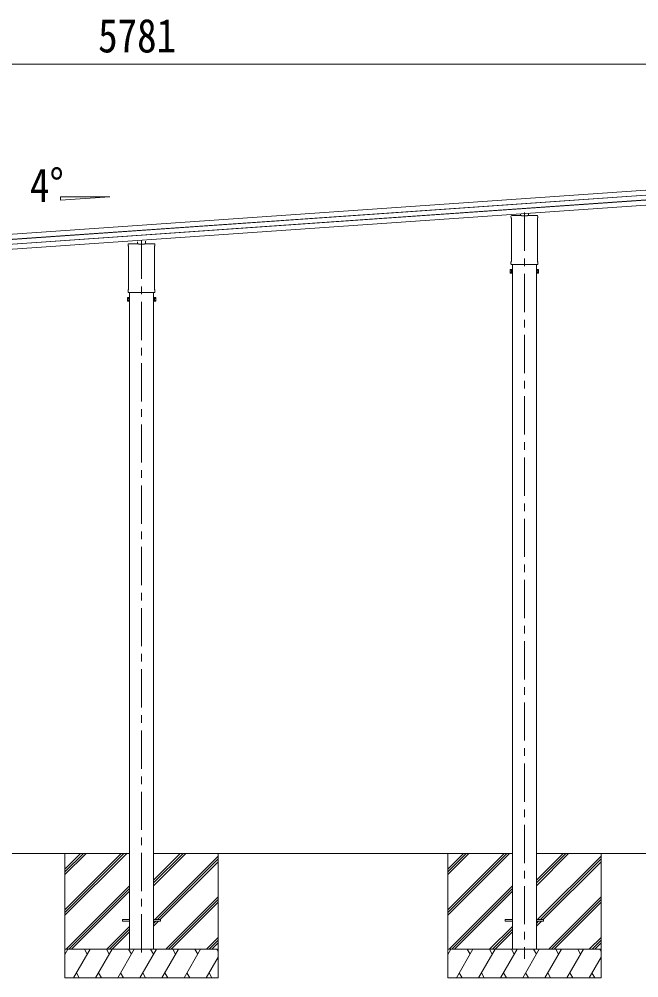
# Model space of a CAD drawing. Units: millimetres at full size, sheet at 1:40; details may follow other scales. Extents: x -11243 to 11243, y -7760 to 7760.
# Drawn here: x 4134 to 7370, y -5147 to -136 of the extents above; entities that cross this region are included whole.
import ezdxf
from ezdxf.enums import TextEntityAlignment as Align

# ---------------------------------------------------------------- set-up
doc = ezdxf.new("R2010")
doc.units = ezdxf.units.MM
doc.header["$LTSCALE"] = 40
doc.linetypes.add('CHAIN1', pattern=[8, 5, -1, 1, -1])
doc.layers.add('0-3_ELV2', color=7, linetype='Continuous', lineweight=9)
doc.layers.add('0-6_OTH_LINE', color=6, linetype='Continuous', lineweight=9)
doc.styles.add('ＭＳ ゴシック', font='')
doc.styles.get('ＭＳ ゴシック').set_extended_font_data('MS Gothic')

msp = doc.modelspace()

# ---------------------------------------------------------------- linework, layer by layer
at = {"layer": '0-3_ELV2', "color": 4}
for p, q in [((1960.21, -1410.25), (7574.91, -1017.64)), ((1962.02, -1436.16), (7576.72, -1043.54)), ((1962.12, -1437.55), (7576.82, -1044.93)), ((1963.74, -1460.77), (7578.44, -1068.16)), ((1963.84, -1462.19), (7578.54, -1069.57)), ((1965.65, -1488.06), (7580.35, -1095.45)), ((4348.94, -1064.57), (4606.95, -1064.57)), ((4348.94, -1082.62), (4606.95, -1064.57)), ((4348.94, -1064.57), (4348.94, -1082.62)), ((6793.93, -1162.93), (6793.93, -1150.15)), ((6702.68, -1171.93), (6702.68, -1167.18)), ((6704.47, -1175.39), (6704.47, -1175.39)), ((6704.68, -1175.8), (6704.68, -1402.56)), ((6706.93, -1162.93), (6756.93, -1162.93)), ((6751.93, -1162.93), (6751.93, -1153.08)), ((6757.43, -1164.93), (6757.43, -1163.43)), ((6788.43, -1164.93), (6757.43, -1164.93)), ((6788.43, -1163.43), (6788.43, -1164.93)), ((6788.93, -1162.93), (6838.93, -1162.93)), ((6841.18, -1402.56), (6841.18, -1175.8)), ((6841.39, -1175.39), (6841.4, -1175.39)), ((6843.18, -1167.18), (6843.18, -1171.93)), ((4751.93, -1310.07), (4751.93, -1300.22)), ((4793.93, -1310.07), (4793.93, -1297.29)), ((4702.68, -1319.07), (4702.68, -1314.32)), ((4704.47, -1322.53), (4704.47, -1322.54)), ((4704.68, -1322.94), (4704.68, -1549.7)), ((4706.93, -1310.07), (4756.93, -1310.07)), ((4757.43, -1312.07), (4757.43, -1310.57)), ((4788.43, -1312.07), (4757.43, -1312.07)), ((4788.43, -1310.57), (4788.43, -1312.07)), ((4788.93, -1310.07), (4838.93, -1310.07)), ((4841.18, -1549.7), (4841.18, -1322.94)), ((4841.39, -1322.54), (4841.39, -1322.53)), ((4843.18, -1314.32), (4843.18, -1319.07)), ((6698.93, -1445.33), (6699.69, -1444.01)), ((6698.93, -1445.33), (6698.93, -1462.33)), ((6705.93, -1444.01), (6699.69, -1444.01)), ((6705.93, -1448.92), (6699.69, -1448.92)), ((6702.68, -1414.43), (6702.68, -1406.43)), ((6704.38, -1417.83), (6704.38, -1417.83)), ((6704.47, -1402.96), (6704.47, -1402.96)), ((6704.68, -1417.93), (6704.67, -1417.93)), ((6704.68, -1417.93), (6841.18, -1417.93)), ((6705.93, -1463.64), (6705.93, -1444.01)), ((6705.93, -1444.63), (6708.43, -1444.63)), ((6710.43, -1417.93), (6710.43, -4996.83)), ((6835.43, -1417.93), (6835.43, -4996.83)), ((6839.93, -1444.63), (6837.43, -1444.63)), ((6839.93, -1463.64), (6839.93, -1444.01)), ((6839.93, -1444.01), (6846.18, -1444.01)), ((6839.93, -1448.92), (6846.18, -1448.92)), ((6841.2, -1417.93), (6841.18, -1417.93)), ((6841.4, -1402.96), (6841.39, -1402.96)), ((6843.18, -1406.43), (6843.18, -1414.43)), ((6846.93, -1445.33), (6846.18, -1444.01)), ((6846.93, -1445.33), (6846.93, -1462.33)), ((6698.93, -1462.33), (6699.69, -1463.64)), ((6705.93, -1458.74), (6699.69, -1458.74)), ((6705.93, -1463.64), (6699.69, -1463.64)), ((6708.43, -1463.03), (6705.93, -1463.03)), ((6835.43, -1464.33), (6837.43, -1464.33)), ((6837.43, -1463.03), (6839.93, -1463.03)), ((6839.93, -1458.74), (6846.18, -1458.74)), ((6839.93, -1463.64), (6846.18, -1463.64)), ((6846.93, -1462.33), (6846.18, -1463.64)), ((4704.47, -1550.1), (4704.47, -1550.1)), ((4841.39, -1550.1), (4841.39, -1550.1)), ((4698.93, -1592.47), (4699.69, -1591.15)), ((4698.93, -1592.47), (4698.93, -1609.47)), ((4705.93, -1591.15), (4699.69, -1591.15)), ((4705.93, -1596.06), (4699.69, -1596.06)), ((4702.68, -1561.57), (4702.68, -1553.57)), ((4704.38, -1564.97), (4704.38, -1564.97)), ((4704.68, -1565.07), (4704.66, -1565.07)), ((4704.68, -1565.07), (4841.18, -1565.07)), ((4705.93, -1610.78), (4705.93, -1591.15)), ((4705.93, -1591.77), (4708.43, -1591.77)), ((4710.43, -1565.07), (4710.43, -4996.83)), ((4835.43, -1565.07), (4835.43, -4996.83)), ((4839.93, -1591.77), (4837.43, -1591.77)), ((4839.93, -1610.78), (4839.93, -1591.15)), ((4839.93, -1591.15), (4846.17, -1591.15)), ((4839.93, -1596.06), (4846.17, -1596.06)), ((4841.2, -1565.07), (4841.18, -1565.07)), ((4843.18, -1553.57), (4843.18, -1561.57)), ((4846.93, -1592.47), (4846.17, -1591.15)), ((4846.93, -1592.47), (4846.93, -1609.47)), ((4698.93, -1609.47), (4699.69, -1610.78)), ((4705.93, -1605.88), (4699.69, -1605.88)), ((4705.93, -1610.78), (4699.69, -1610.78)), ((4708.43, -1610.17), (4705.93, -1610.17)), ((4835.43, -1611.47), (4837.43, -1611.47)), ((4837.43, -1610.17), (4839.93, -1610.17)), ((4839.93, -1605.88), (4846.17, -1605.88)), ((4839.93, -1610.78), (4846.17, -1610.78)), ((4846.93, -1609.47), (4846.17, -1610.78)), ((4672.93, -4842.33), (4710.43, -4842.33)), ((4672.93, -4842.33), (4672.93, -4851.33)), ((4672.93, -4851.33), (4710.43, -4851.33)), ((4835.43, -4842.33), (4872.93, -4842.33)), ((4835.43, -4851.33), (4872.93, -4851.33)), ((4872.93, -4842.33), (4872.93, -4851.33)), ((6672.93, -4842.33), (6710.43, -4842.33)), ((6672.93, -4842.33), (6672.93, -4851.33)), ((6672.93, -4851.33), (6710.43, -4851.33)), ((6835.43, -4842.33), (6872.93, -4842.33)), ((6835.43, -4851.33), (6872.93, -4851.33)), ((6872.93, -4842.33), (6872.93, -4851.33))]:
    msp.add_line(p, q, dxfattribs=at)
at = {"layer": '0-3_ELV2', "color": 5, "linetype": 'CHAIN1'}
for p, q in [((6772.93, -1147), (6772.93, -5047.44)), ((4772.93, -1294.14), (4772.93, -5047.44))]:
    msp.add_line(p, q, dxfattribs=at)
at = {"layer": '0-3_ELV2'}
for p, q in [((2835.43, -4496.83), (4710.43, -4496.83)), ((4372.93, -4496.83), (4372.93, -5146.83)), ((4372.93, -4791.01), (4667.11, -4496.83)), ((4372.93, -4805.15), (4681.25, -4496.83)), ((4372.93, -4819.29), (4695.4, -4496.83)), ((4372.93, -4607.16), (4483.26, -4496.83)), ((4372.93, -4593.02), (4469.12, -4496.83)), ((4372.93, -4578.88), (4454.98, -4496.83)), ((4835.43, -4665.16), (5003.76, -4496.83)), ((4835.43, -4651.02), (4989.62, -4496.83)), ((4835.43, -4636.87), (4975.48, -4496.83)), ((4835.43, -4496.83), (6710.43, -4496.83)), ((5172.93, -4496.83), (5172.93, -5146.83)), ((6372.93, -4496.83), (6372.93, -5146.83)), ((6372.93, -4791.01), (6667.11, -4496.83)), ((6372.93, -4805.15), (6681.26, -4496.83)), ((6372.93, -4819.29), (6695.4, -4496.83)), ((6372.93, -4607.16), (6483.27, -4496.83)), ((6372.93, -4593.02), (6469.12, -4496.83)), ((6372.93, -4578.88), (6454.98, -4496.83)), ((6835.43, -4665.16), (7003.77, -4496.83)), ((6835.43, -4651.02), (6989.62, -4496.83)), ((6835.43, -4636.87), (6975.48, -4496.83)), ((6835.43, -4496.83), (7636.93, -4496.83)), ((7172.93, -4496.83), (7172.93, -5146.83)), ((4842.11, -4842.33), (5172.93, -4511.51)), ((4856.25, -4842.33), (5172.93, -4525.65)), ((4870.39, -4842.33), (5172.93, -4539.79)), ((6842.11, -4842.33), (7172.93, -4511.51)), ((6856.25, -4842.33), (7172.93, -4525.65)), ((6870.4, -4842.33), (7172.93, -4539.79)), ((4379.24, -4996.83), (4710.43, -4665.64)), ((4393.38, -4996.83), (4710.43, -4679.78)), ((4407.53, -4996.83), (4710.43, -4693.92)), ((6379.24, -4996.83), (6710.43, -4665.64)), ((6393.38, -4996.83), (6710.43, -4679.78)), ((6407.53, -4996.83), (6710.43, -4693.92)), ((4899.74, -4996.83), (5172.93, -4723.64)), ((4913.88, -4996.83), (5172.93, -4737.78)), ((4928.03, -4996.83), (5172.93, -4751.92)), ((6899.74, -4996.83), (7172.93, -4723.64)), ((6913.88, -4996.83), (7172.93, -4737.78)), ((6928.03, -4996.83), (7172.93, -4751.92)), ((4835.43, -4877.29), (4861.39, -4851.33)), ((4835.43, -4863.15), (4847.25, -4851.33)), ((6835.43, -4877.29), (6861.4, -4851.33)), ((6835.43, -4863.15), (6847.25, -4851.33)), ((4710.43, -4877.77), (4591.37, -4996.83)), ((4605.52, -4996.83), (4710.43, -4891.91)), ((4619.66, -4996.83), (4710.43, -4906.05)), ((6710.43, -4877.77), (6591.38, -4996.83)), ((6605.52, -4996.83), (6710.43, -4891.91)), ((6619.66, -4996.83), (6710.43, -4906.05)), ((5111.87, -4996.83), (5172.93, -4935.77)), ((5126.02, -4996.83), (5172.93, -4949.91)), ((7111.88, -4996.83), (7172.93, -4935.77)), ((7126.02, -4996.83), (7172.93, -4949.91)), ((5172.93, -4996.83), (4372.93, -4996.83)), ((4372.93, -5024.33), (4388.81, -4996.83)), ((4417.68, -5146.83), (4504.28, -4996.83)), ((4489.28, -5022.81), (4474.28, -4996.83)), ((4533.15, -5146.83), (4619.75, -4996.83)), ((4604.75, -5022.81), (4589.75, -4996.83)), ((4648.62, -5146.83), (4735.22, -4996.83)), ((4720.22, -5022.81), (4705.22, -4996.83)), ((4764.09, -5146.83), (4850.69, -4996.83)), ((4835.69, -5022.81), (4820.69, -4996.83)), ((4879.56, -5146.83), (4966.16, -4996.83)), ((4951.16, -5022.81), (4936.16, -4996.83)), ((4995.03, -5146.83), (5081.63, -4996.83)), ((5051.63, -4996.83), (5066.63, -5022.81)), ((5140.16, -4996.83), (5172.93, -4964.05)), ((5167.1, -4996.83), (5172.93, -5006.93)), ((7172.93, -4996.83), (6372.93, -4996.83)), ((6372.93, -5024.33), (6388.81, -4996.83)), ((6417.68, -5146.83), (6504.28, -4996.83)), ((6489.28, -5022.81), (6474.28, -4996.83)), ((6533.15, -5146.83), (6619.75, -4996.83)), ((6604.75, -5022.81), (6589.75, -4996.83)), ((6648.62, -5146.83), (6735.22, -4996.83)), ((6720.22, -5022.81), (6705.22, -4996.83)), ((6764.09, -5146.83), (6850.69, -4996.83)), ((6835.69, -5022.81), (6820.69, -4996.83)), ((6879.56, -5146.83), (6966.16, -4996.83)), ((6951.16, -5022.81), (6936.16, -4996.83)), ((6995.03, -5146.83), (7081.63, -4996.83)), ((7051.63, -4996.83), (7066.63, -5022.81)), ((7140.16, -4996.83), (7172.93, -4964.05)), ((7167.1, -4996.83), (7172.93, -5006.93)), ((5110.5, -5146.83), (5172.93, -5038.69)), ((7110.5, -5146.83), (7172.93, -5038.69)), ((4372.93, -5146.83), (5172.93, -5146.83)), ((4432.68, -5120.85), (4447.68, -5146.83)), ((4548.15, -5120.85), (4563.15, -5146.83)), ((4663.62, -5120.85), (4678.62, -5146.83)), ((4779.09, -5120.85), (4794.09, -5146.83)), ((4894.56, -5120.85), (4909.56, -5146.83)), ((5010.03, -5120.85), (5025.03, -5146.83)), ((5125.5, -5120.85), (5140.5, -5146.83)), ((6372.93, -5146.83), (7172.93, -5146.83)), ((6432.68, -5120.85), (6447.68, -5146.83)), ((6548.15, -5120.85), (6563.15, -5146.83)), ((6663.62, -5120.85), (6678.62, -5146.83)), ((6779.09, -5120.85), (6794.09, -5146.83)), ((6894.56, -5120.85), (6909.56, -5146.83)), ((7010.03, -5120.85), (7025.03, -5146.83)), ((7125.5, -5120.85), (7140.5, -5146.83))]:
    msp.add_line(p, q, dxfattribs=at)
at = {"layer": '0-3_ELV2', "color": 4}
for points in [[(6704.5, -1417.89), (6704.44, -1417.86), (6704.38, -1417.83)], [(6704.67, -1417.93), (6704.51, -1417.9), (6704.5, -1417.89)], [(6837.43, -1464.33), (6837.43, -1443.33), (6835.43, -1443.33)], [(6841.37, -1417.89), (6841.22, -1417.93), (6841.2, -1417.93)], [(6841.49, -1417.83), (6841.48, -1417.83), (6841.37, -1417.89)], [(4704.49, -1565.03), (4704.44, -1565.01), (4704.38, -1564.97)], [(4704.66, -1565.07), (4704.5, -1565.04), (4704.49, -1565.03)], [(4837.43, -1611.47), (4837.43, -1590.47), (4835.43, -1590.47)], [(4841.37, -1565.03), (4841.21, -1565.07), (4841.2, -1565.07)], [(4841.48, -1564.97), (4841.48, -1564.97), (4841.37, -1565.03)]]:
    msp.add_lwpolyline(points, dxfattribs=at)
for points in [[(6708.43, -1464.33), (6708.43, -1443.33), (6710.43, -1443.33), (6710.43, -1464.33)], [(4708.43, -1611.47), (4708.43, -1590.47), (4710.43, -1590.47), (4710.43, -1611.47)]]:
    msp.add_lwpolyline(points, close=True, dxfattribs=at)
for centre, radius, start, end in [((6706.93, -1167.18), 4.25, 90, 180), ((6706.93, -1171.93), 4.25, 180, 234.62358), ((6704.18, -1175.8), 0.5, 0.0463, 54.58271), ((6838.93, -1167.18), 4.25, 0, 90), ((6841.68, -1175.8), 0.5, 125.41729, 179.9537), ((6838.93, -1171.93), 4.25, 305.37642, 0), ((4706.93, -1314.32), 4.25, 90, 180), ((4706.93, -1319.07), 4.25, 180, 234.62358), ((4704.18, -1322.94), 0.5, 0.0463, 54.58271), ((4838.93, -1314.32), 4.25, 0, 90), ((4841.68, -1322.94), 0.5, 125.41729, 179.9537), ((4838.93, -1319.07), 4.25, 305.37642, 0), ((6704.18, -1402.56), 0.5, 305.4181, 359.95288), ((6841.68, -1402.56), 0.5, 180.04713, 234.58188), ((6703.28, -1446.47), 4.34, 145.61575, 214.38425), ((6715.18, -1453.83), 16.24, 162.41205, 197.58795), ((6706.93, -1406.43), 4.25, 125.37642, 180), ((6706.93, -1414.43), 4.25, 180, 233.11111), ((6838.93, -1406.43), 4.25, 0, 54.62358), ((6838.93, -1414.43), 4.25, 306.88889, 0), ((6830.69, -1453.83), 16.24, 342.41205, 17.58795), ((6842.59, -1446.47), 4.34, 325.61575, 34.38425), ((6703.28, -1461.19), 4.34, 145.61575, 214.38425), ((6842.59, -1461.19), 4.34, 325.61575, 34.38425), ((4706.93, -1553.57), 4.25, 125.37642, 180), ((4704.18, -1549.7), 0.5, 305.4181, 359.95288), ((4841.68, -1549.7), 0.5, 180.04713, 234.58188), ((4838.93, -1553.57), 4.25, 0, 54.62358), ((4703.28, -1593.61), 4.34, 145.61575, 214.38425), ((4715.17, -1600.97), 16.24, 162.41205, 197.58795), ((4706.93, -1561.57), 4.25, 180, 233.11111), ((4838.93, -1561.57), 4.25, 306.88889, 0), ((4830.69, -1600.97), 16.24, 342.41205, 17.58795), ((4842.59, -1593.61), 4.34, 325.61575, 34.38425), ((4703.28, -1608.33), 4.34, 145.61575, 214.38425), ((4842.59, -1608.33), 4.34, 325.61575, 34.38425)]:
    msp.add_arc(centre, radius, start, end, dxfattribs=at)
for centre, major_axis, ratio, start_param, end_param in [((6756.93, -1163.43), (0.354, 0.354), 0.999467, 5.4996506, 7.06672), ((6757, -1163.37), (0.481, -0.181), 0.828259, 1.9947436, 1.996569), ((6757, -1163.37), (-0.181, 0.481), 0.828259, 4.2866163, 4.2884417), ((6788.93, -1163.43), (0.354, -0.354), 0.999467, 2.358058, 3.9251274), ((6788.87, -1163.37), (0.181, 0.481), 0.828259, 1.9947436, 1.996569), ((6788.87, -1163.37), (0.481, 0.181), 0.828259, 1.1450236, 1.146849), ((4756.99, -1310.51), (0.481, -0.181), 0.828259, 1.9947436, 1.996569), ((4756.93, -1310.57), (0.354, 0.354), 0.999467, 5.4996506, 7.06672), ((4756.99, -1310.51), (-0.181, 0.481), 0.828259, 4.2866163, 4.2884417), ((4788.93, -1310.57), (0.354, -0.354), 0.999467, 2.358058, 3.9251274), ((4788.87, -1310.51), (0.181, 0.481), 0.828259, 1.9947436, 1.996569), ((4788.87, -1310.51), (0.481, 0.181), 0.828259, 1.1450236, 1.146849)]:
    msp.add_ellipse(centre, major_axis=major_axis, ratio=ratio, start_param=start_param, end_param=end_param, dxfattribs=at)
at = {"layer": '0-6_OTH_LINE'}
msp.add_line((7636.93, -371), (1855.93, -371), dxfattribs=at)

# ---------------------------------------------------------------- texts
at = {"layer": '0-3_ELV2', "style": 'ＭＳ ゴシック', "width": 0.85}
for s, p in [('5781', (4546.43, -363)), ('4°', (4190.24, -1144.33))]:
    msp.add_text(s, height=176, dxfattribs=at).set_placement(p, align=Align.BOTTOM_LEFT)

doc.saveas('drawing.dxf')
